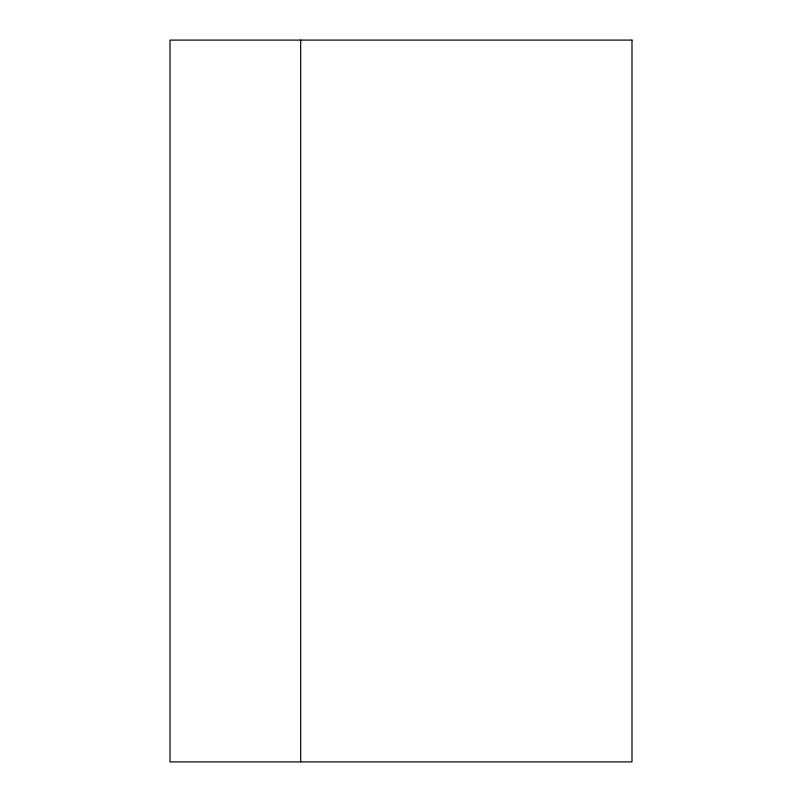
<?xml version="1.0" encoding="UTF-8"?>
<svg xmlns="http://www.w3.org/2000/svg" width="802" height="802" viewBox="0 0 802 802"><rect width="100%" height="100%" fill="white"/><g stroke="black" fill="none" stroke-linecap="round" stroke-linejoin="round"><path stroke-width="1.2" d="M300.67 40.1L300.67 761.9M631.986 40.1L170.014 40.1L170.014 761.9L631.986 761.9L631.986 40.1"/></g></svg>
